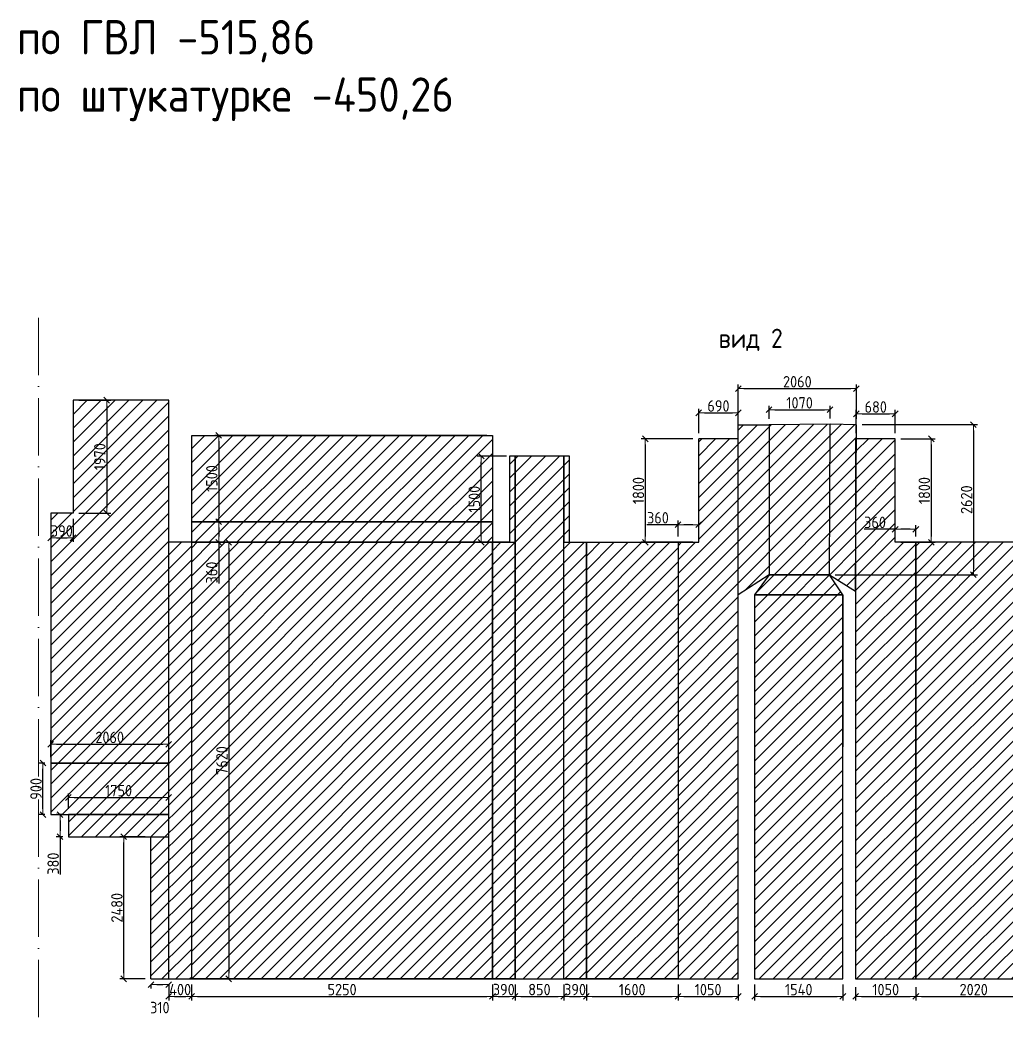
# Model space of a CAD drawing. Header units: millimetres. Extents: x 209 to 1046824, y -248937 to 510758.
# Drawn here: x 86820 to 104028, y -1517 to 15894 of the extents above; entities that cross this region are included whole.
import ezdxf

# ---------------------------------------------------------------- set-up
doc = ezdxf.new("R2010")
doc.units = ezdxf.units.MM
doc.linetypes.add('50_200_ШТРИХ_1Т_ш5_п1_п1_', pattern=[1400, 1000, -200, 0, -200])
doc.layers.add('$AUDIT_BAD_LAYER1', color=7, linetype='Continuous')
doc.layers.add('ГВЛ', color=20, linetype='Continuous')
doc.layers.add('Оси-3', color=7, linetype='50_200_ШТРИХ_1Т_ш5_п1_п1_', lineweight=9, true_color=0xaaaaaa)
for name, color, linetype, lineweight in [('Основные линии', 7, 'Continuous', 30), ('Пластиковые уголки', 1, 'Continuous', 30), ('Размеры', 7, 'Continuous', 15)]:
    doc.layers.add(name, color=color, linetype=linetype, lineweight=lineweight)
doc.styles.add('СПДС', font='isocpeur.ttf', dxfattribs={"width": 0.9})
doc.dimstyles.new('Размера А3', dxfattribs={"dimtxt": 200, "dimasz": 100, "dimexe": 70, "dimexo": 100, "dimgap": 20, "dimtad": 1, "dimdec": 0, "dimrnd": 10, "dimzin": 0, "dimdsep": 46, "dimtxsty": 'СПДС', "dimblk": 'ARROWHEAD_6', "dimcen": 1, "dimclrd": 256, "dimclre": 256, "dimclrt": 256, "dimazin": 0, "dimtfac": 1, "dimtdec": 0, "dimtmove": 2, "dimatfit": 3, "dimfxl": 1, "dimtolj": 1, "dimtzin": 0, "dimarcsym": 0})

# ---------------------------------------------------------------- blocks, each defined once
blk = doc.blocks.new('ARROWHEAD_6')
at = {"color": 0, "linetype": 'Continuous'}
for p, q in [((0, 0), (-1, 0)), ((-0.5, -0.5), (0.5, 0.5))]:
    blk.add_line(p, q, dxfattribs=at)
blk = doc.blocks.new('*D34')
at = {"layer": 'Defpoints', "color": 0, "lineweight": 30, "transparency": 16777216}
for p in [(89416, 2331), (87666, 2032), (89416, 2032)]:
    blk.add_point(p, dxfattribs=at)
at = {"layer": 'Размеры', "lineweight": -2, "transparency": 16777216}
for p, q in [((87666, 2132), (87666, 2401)), ((87766, 2331), (89316, 2331)), ((89416, 2132), (89416, 2401))]:
    blk.add_line(p, q, dxfattribs=at)
at = {"layer": 'Размеры', "lineweight": -2, "transparency": 16777216, "xscale": 100, "yscale": 100, "zscale": 100, "rotation": 180}
blk.add_blockref('ARROWHEAD_6', (87666, 2331), dxfattribs=at)
at = {"layer": 'Размеры', "lineweight": -2, "transparency": 16777216, "xscale": 100, "yscale": 100, "zscale": 100}
blk.add_blockref('ARROWHEAD_6', (89416, 2331), dxfattribs=at)
at = {"layer": 'Размеры', "lineweight": 15, "transparency": 16777216, "insert": (88541, 2451), "char_height": 200, "attachment_point": 5, "style": 'СПДС'}
blk.add_mtext('\\A1;1750', dxfattribs=at)
blk = doc.blocks.new('*D35')
at = {"layer": 'Defpoints', "color": 0, "lineweight": 30, "transparency": 16777216}
for p in [(89416, 3260), (87356, 2932), (89416, 2932)]:
    blk.add_point(p, dxfattribs=at)
at = {"layer": 'Размеры', "lineweight": -2, "transparency": 16777216}
for p, q in [((87356, 3032), (87356, 3330)), ((89416, 3032), (89416, 3330)), ((87456, 3260), (89316, 3260))]:
    blk.add_line(p, q, dxfattribs=at)
at = {"layer": 'Размеры', "lineweight": -2, "transparency": 16777216, "xscale": 100, "yscale": 100, "zscale": 100, "rotation": 180}
blk.add_blockref('ARROWHEAD_6', (87356, 3260), dxfattribs=at)
at = {"layer": 'Размеры', "lineweight": -2, "transparency": 16777216, "xscale": 100, "yscale": 100, "zscale": 100}
blk.add_blockref('ARROWHEAD_6', (89416, 3260), dxfattribs=at)
at = {"layer": 'Размеры', "lineweight": 15, "transparency": 16777216, "insert": (88386, 3380), "char_height": 200, "attachment_point": 5, "style": 'СПДС'}
blk.add_mtext('\\A1;2060', dxfattribs=at)
blk = doc.blocks.new('*D36')
at = {"layer": 'Defpoints', "color": 0, "lineweight": 30, "transparency": 16777216}
for p in [(87746, 9262), (87746, 7292), (88334, 7292)]:
    blk.add_point(p, dxfattribs=at)
at = {"layer": 'Размеры', "lineweight": -2, "transparency": 16777216}
for p, q in [((87846, 9262), (88404, 9262)), ((88334, 9162), (88334, 7392)), ((87846, 7292), (88404, 7292))]:
    blk.add_line(p, q, dxfattribs=at)
at = {"layer": 'Размеры', "lineweight": -2, "transparency": 16777216, "xscale": 100, "yscale": 100, "zscale": 100}
for p, rotation in [((88334, 9262), 90), ((88334, 7292), 270)]:
    blk.add_blockref('ARROWHEAD_6', p, dxfattribs=dict(at, rotation=rotation))
at = {"layer": 'Размеры', "lineweight": 15, "transparency": 16777216, "insert": (88214, 8277), "char_height": 200, "attachment_point": 5, "rotation": 90, "style": 'СПДС'}
blk.add_mtext('\\A1;1970', dxfattribs=at)
blk = doc.blocks.new('*D37')
at = {"layer": 'Defpoints', "color": 0, "lineweight": 30, "transparency": 16777216}
for p in [(87356, 7292), (87746, 7292), (87746, 6860)]:
    blk.add_point(p, dxfattribs=at)
at = {"layer": 'Размеры', "lineweight": -2, "transparency": 16777216}
for p, q in [((87356, 7192), (87356, 6790)), ((87746, 7192), (87746, 6790)), ((87456, 6860), (87646, 6860))]:
    blk.add_line(p, q, dxfattribs=at)
at = {"layer": 'Размеры', "lineweight": -2, "transparency": 16777216, "xscale": 100, "yscale": 100, "zscale": 100, "rotation": 180}
blk.add_blockref('ARROWHEAD_6', (87356, 6860), dxfattribs=at)
at = {"layer": 'Размеры', "lineweight": -2, "transparency": 16777216, "xscale": 100, "yscale": 100, "zscale": 100}
blk.add_blockref('ARROWHEAD_6', (87746, 6860), dxfattribs=at)
at = {"layer": 'Размеры', "lineweight": 15, "transparency": 16777216, "insert": (87551, 6980), "char_height": 200, "attachment_point": 5, "style": 'СПДС'}
blk.add_mtext('\\A1;390', dxfattribs=at)
blk = doc.blocks.new('*D38')
at = {"layer": 'Defpoints', "color": 0, "lineweight": 30, "transparency": 16777216}
for p in [(88632, 1647), (89106, 1647), (89106, -833)]:
    blk.add_point(p, dxfattribs=at)
at = {"layer": 'Размеры', "lineweight": -2, "transparency": 16777216}
for p, q in [((89006, 1647), (88562, 1647)), ((88632, -733), (88632, 1547)), ((89006, -833), (88562, -833))]:
    blk.add_line(p, q, dxfattribs=at)
at = {"layer": 'Размеры', "lineweight": -2, "transparency": 16777216, "xscale": 100, "yscale": 100, "zscale": 100}
for p, rotation in [((88632, 1647), 90), ((88632, -833), 270)]:
    blk.add_blockref('ARROWHEAD_6', p, dxfattribs=dict(at, rotation=rotation))
at = {"layer": 'Размеры', "lineweight": 15, "transparency": 16777216, "insert": (88512, 407), "char_height": 200, "attachment_point": 5, "rotation": 90, "style": 'СПДС'}
blk.add_mtext('\\A1;2480', dxfattribs=at)
blk = doc.blocks.new('*D39')
at = {"layer": 'Defpoints', "color": 0, "lineweight": 30, "transparency": 16777216}
for p in [(89106, -833), (89416, -833), (89416, -934)]:
    blk.add_point(p, dxfattribs=at)
at = {"layer": 'Размеры', "lineweight": -2, "transparency": 16777216}
for p, q in [((89106, -933), (89106, -1004)), ((89206, -934), (89316, -934)), ((89416, -933), (89416, -1004))]:
    blk.add_line(p, q, dxfattribs=at)
at = {"layer": 'Размеры', "lineweight": -2, "transparency": 16777216, "xscale": 100, "yscale": 100, "zscale": 100, "rotation": 180}
blk.add_blockref('ARROWHEAD_6', (89106, -934), dxfattribs=at)
at = {"layer": 'Размеры', "lineweight": -2, "transparency": 16777216, "xscale": 100, "yscale": 100, "zscale": 100}
blk.add_blockref('ARROWHEAD_6', (89416, -934), dxfattribs=at)
at = {"layer": 'Размеры', "lineweight": 15, "transparency": 16777216, "insert": (89261, -1334), "char_height": 200, "attachment_point": 5, "style": 'СПДС'}
blk.add_mtext('\\A1;310', dxfattribs=at)
blk = doc.blocks.new('*D40')
at = {"layer": 'Defpoints', "color": 0, "lineweight": 30, "transparency": 16777216}
for p in [(89416, -833), (89816, -833), (89816, -1140)]:
    blk.add_point(p, dxfattribs=at)
at = {"layer": 'Размеры', "lineweight": -2, "transparency": 16777216}
for p, q in [((89416, -933), (89416, -1210)), ((89816, -933), (89816, -1210)), ((89516, -1140), (89716, -1140))]:
    blk.add_line(p, q, dxfattribs=at)
at = {"layer": 'Размеры', "lineweight": -2, "transparency": 16777216, "xscale": 100, "yscale": 100, "zscale": 100, "rotation": 180}
blk.add_blockref('ARROWHEAD_6', (89416, -1140), dxfattribs=at)
at = {"layer": 'Размеры', "lineweight": -2, "transparency": 16777216, "xscale": 100, "yscale": 100, "zscale": 100}
blk.add_blockref('ARROWHEAD_6', (89816, -1140), dxfattribs=at)
at = {"layer": 'Размеры', "lineweight": 15, "transparency": 16777216, "insert": (89616, -1020), "char_height": 200, "attachment_point": 5, "style": 'СПДС'}
blk.add_mtext('\\A1;400', dxfattribs=at)
blk = doc.blocks.new('*D41')
at = {"layer": 'Defpoints', "color": 0, "lineweight": 30, "transparency": 16777216}
for p in [(89816, -833), (95066, -833), (95066, -1140)]:
    blk.add_point(p, dxfattribs=at)
at = {"layer": 'Размеры', "lineweight": -2, "transparency": 16777216}
for p, q in [((89816, -933), (89816, -1210)), ((95066, -933), (95066, -1210)), ((89916, -1140), (94966, -1140))]:
    blk.add_line(p, q, dxfattribs=at)
at = {"layer": 'Размеры', "lineweight": -2, "transparency": 16777216, "xscale": 100, "yscale": 100, "zscale": 100, "rotation": 180}
blk.add_blockref('ARROWHEAD_6', (89816, -1140), dxfattribs=at)
at = {"layer": 'Размеры', "lineweight": -2, "transparency": 16777216, "xscale": 100, "yscale": 100, "zscale": 100}
blk.add_blockref('ARROWHEAD_6', (95066, -1140), dxfattribs=at)
at = {"layer": 'Размеры', "lineweight": 15, "transparency": 16777216, "insert": (92441, -1020), "char_height": 200, "attachment_point": 5, "style": 'СПДС'}
blk.add_mtext('\\A1;5250', dxfattribs=at)
blk = doc.blocks.new('*D42')
at = {"layer": 'Defpoints', "color": 0, "lineweight": 30, "transparency": 16777216}
for p in [(95066, -833), (95460, -833), (95460, -1140)]:
    blk.add_point(p, dxfattribs=at)
at = {"layer": 'Размеры', "lineweight": -2, "transparency": 16777216}
for p, q in [((95066, -933), (95066, -1210)), ((95460, -933), (95460, -1210)), ((95166, -1140), (95360, -1140))]:
    blk.add_line(p, q, dxfattribs=at)
at = {"layer": 'Размеры', "lineweight": -2, "transparency": 16777216, "xscale": 100, "yscale": 100, "zscale": 100, "rotation": 180}
blk.add_blockref('ARROWHEAD_6', (95066, -1140), dxfattribs=at)
at = {"layer": 'Размеры', "lineweight": -2, "transparency": 16777216, "xscale": 100, "yscale": 100, "zscale": 100}
blk.add_blockref('ARROWHEAD_6', (95460, -1140), dxfattribs=at)
at = {"layer": 'Размеры', "lineweight": 15, "transparency": 16777216, "insert": (95263, -1020), "char_height": 200, "attachment_point": 5, "style": 'СПДС'}
blk.add_mtext('\\A1;390', dxfattribs=at)
blk = doc.blocks.new('*D43')
at = {"layer": 'Defpoints', "color": 0, "lineweight": 30, "transparency": 16777216}
for p in [(95460, -833), (96310, -833), (96310, -1140)]:
    blk.add_point(p, dxfattribs=at)
at = {"layer": 'Размеры', "lineweight": -2, "transparency": 16777216}
for p, q in [((95460, -933), (95460, -1210)), ((96310, -933), (96310, -1210)), ((95560, -1140), (96210, -1140))]:
    blk.add_line(p, q, dxfattribs=at)
at = {"layer": 'Размеры', "lineweight": -2, "transparency": 16777216, "xscale": 100, "yscale": 100, "zscale": 100, "rotation": 180}
blk.add_blockref('ARROWHEAD_6', (95460, -1140), dxfattribs=at)
at = {"layer": 'Размеры', "lineweight": -2, "transparency": 16777216, "xscale": 100, "yscale": 100, "zscale": 100}
blk.add_blockref('ARROWHEAD_6', (96310, -1140), dxfattribs=at)
at = {"layer": 'Размеры', "lineweight": 15, "transparency": 16777216, "insert": (95885, -1020), "char_height": 200, "attachment_point": 5, "style": 'СПДС'}
blk.add_mtext('\\A1;850', dxfattribs=at)
blk = doc.blocks.new('*D44')
at = {"layer": 'Defpoints', "color": 0, "lineweight": 30, "transparency": 16777216}
for p in [(96310, -833), (96704, -833), (96704, -1140)]:
    blk.add_point(p, dxfattribs=at)
at = {"layer": 'Размеры', "lineweight": -2, "transparency": 16777216}
for p, q in [((96310, -933), (96310, -1210)), ((96704, -933), (96704, -1210)), ((96410, -1140), (96604, -1140))]:
    blk.add_line(p, q, dxfattribs=at)
at = {"layer": 'Размеры', "lineweight": -2, "transparency": 16777216, "xscale": 100, "yscale": 100, "zscale": 100, "rotation": 180}
blk.add_blockref('ARROWHEAD_6', (96310, -1140), dxfattribs=at)
at = {"layer": 'Размеры', "lineweight": -2, "transparency": 16777216, "xscale": 100, "yscale": 100, "zscale": 100}
blk.add_blockref('ARROWHEAD_6', (96704, -1140), dxfattribs=at)
at = {"layer": 'Размеры', "lineweight": 15, "transparency": 16777216, "insert": (96507, -1020), "char_height": 200, "attachment_point": 5, "style": 'СПДС'}
blk.add_mtext('\\A1;390', dxfattribs=at)
blk = doc.blocks.new('*D45')
at = {"layer": 'Defpoints', "color": 0, "lineweight": 30, "transparency": 16777216}
for p in [(96704, -833), (98304, -833), (98304, -1140)]:
    blk.add_point(p, dxfattribs=at)
at = {"layer": 'Размеры', "lineweight": -2, "transparency": 16777216}
for p, q in [((96704, -933), (96704, -1210)), ((98304, -933), (98304, -1210)), ((96804, -1140), (98204, -1140))]:
    blk.add_line(p, q, dxfattribs=at)
at = {"layer": 'Размеры', "lineweight": -2, "transparency": 16777216, "xscale": 100, "yscale": 100, "zscale": 100, "rotation": 180}
blk.add_blockref('ARROWHEAD_6', (96704, -1140), dxfattribs=at)
at = {"layer": 'Размеры', "lineweight": -2, "transparency": 16777216, "xscale": 100, "yscale": 100, "zscale": 100}
blk.add_blockref('ARROWHEAD_6', (98304, -1140), dxfattribs=at)
at = {"layer": 'Размеры', "lineweight": 15, "transparency": 16777216, "insert": (97504, -1020), "char_height": 200, "attachment_point": 5, "style": 'СПДС'}
blk.add_mtext('\\A1;1600', dxfattribs=at)
blk = doc.blocks.new('*D46')
at = {"layer": 'Defpoints', "color": 0, "lineweight": 30, "transparency": 16777216}
for p in [(98304, -833), (99354, -833), (99354, -1140)]:
    blk.add_point(p, dxfattribs=at)
at = {"layer": 'Размеры', "lineweight": -2, "transparency": 16777216}
for p, q in [((98304, -933), (98304, -1210)), ((99354, -933), (99354, -1210)), ((98404, -1140), (99254, -1140))]:
    blk.add_line(p, q, dxfattribs=at)
at = {"layer": 'Размеры', "lineweight": -2, "transparency": 16777216, "xscale": 100, "yscale": 100, "zscale": 100, "rotation": 180}
blk.add_blockref('ARROWHEAD_6', (98304, -1140), dxfattribs=at)
at = {"layer": 'Размеры', "lineweight": -2, "transparency": 16777216, "xscale": 100, "yscale": 100, "zscale": 100}
blk.add_blockref('ARROWHEAD_6', (99354, -1140), dxfattribs=at)
at = {"layer": 'Размеры', "lineweight": 15, "transparency": 16777216, "insert": (98829, -1020), "char_height": 200, "attachment_point": 5, "style": 'СПДС'}
blk.add_mtext('\\A1;1050', dxfattribs=at)
blk = doc.blocks.new('*D47')
at = {"layer": 'Defpoints', "color": 0, "lineweight": 30, "transparency": 16777216}
for p in [(99640, -833), (101180, -833), (101180, -1140)]:
    blk.add_point(p, dxfattribs=at)
at = {"layer": 'Размеры', "lineweight": -2, "transparency": 16777216}
for p, q in [((99640, -933), (99640, -1210)), ((101180, -933), (101180, -1210)), ((99740, -1140), (101080, -1140))]:
    blk.add_line(p, q, dxfattribs=at)
at = {"layer": 'Размеры', "lineweight": -2, "transparency": 16777216, "xscale": 100, "yscale": 100, "zscale": 100, "rotation": 180}
blk.add_blockref('ARROWHEAD_6', (99640, -1140), dxfattribs=at)
at = {"layer": 'Размеры', "lineweight": -2, "transparency": 16777216, "xscale": 100, "yscale": 100, "zscale": 100}
blk.add_blockref('ARROWHEAD_6', (101180, -1140), dxfattribs=at)
at = {"layer": 'Размеры', "lineweight": 15, "transparency": 16777216, "insert": (100410, -1020), "char_height": 200, "attachment_point": 5, "style": 'СПДС'}
blk.add_mtext('\\A1;1540', dxfattribs=at)
blk = doc.blocks.new('*D62')
at = {"layer": 'Defpoints', "color": 0, "lineweight": 30, "transparency": 16777216}
for p in [(101403, -880), (102453, -880), (102453, -1140)]:
    blk.add_point(p, dxfattribs=at)
at = {"layer": 'Размеры', "lineweight": -2, "transparency": 16777216}
for p, q in [((101403, -980), (101403, -1210)), ((102453, -980), (102453, -1210)), ((101503, -1140), (102353, -1140))]:
    blk.add_line(p, q, dxfattribs=at)
at = {"layer": 'Размеры', "lineweight": -2, "transparency": 16777216, "xscale": 100, "yscale": 100, "zscale": 100, "rotation": 180}
blk.add_blockref('ARROWHEAD_6', (101403, -1140), dxfattribs=at)
at = {"layer": 'Размеры', "lineweight": -2, "transparency": 16777216, "xscale": 100, "yscale": 100, "zscale": 100}
blk.add_blockref('ARROWHEAD_6', (102453, -1140), dxfattribs=at)
at = {"layer": 'Размеры', "lineweight": 15, "transparency": 16777216, "insert": (101928, -1020), "char_height": 200, "attachment_point": 5, "style": 'СПДС'}
blk.add_mtext('\\A1;1050', dxfattribs=at)
blk = doc.blocks.new('*D63')
at = {"layer": 'Defpoints', "color": 0, "lineweight": 30, "transparency": 16777216}
for p in [(102453, -880), (104473, -880), (104473, -1140)]:
    blk.add_point(p, dxfattribs=at)
at = {"layer": 'Размеры', "lineweight": -2, "transparency": 16777216}
for p, q in [((102453, -980), (102453, -1210)), ((104473, -980), (104473, -1210)), ((102553, -1140), (104373, -1140))]:
    blk.add_line(p, q, dxfattribs=at)
at = {"layer": 'Размеры', "lineweight": -2, "transparency": 16777216, "xscale": 100, "yscale": 100, "zscale": 100, "rotation": 180}
blk.add_blockref('ARROWHEAD_6', (102453, -1140), dxfattribs=at)
at = {"layer": 'Размеры', "lineweight": -2, "transparency": 16777216, "xscale": 100, "yscale": 100, "zscale": 100}
blk.add_blockref('ARROWHEAD_6', (104473, -1140), dxfattribs=at)
at = {"layer": 'Размеры', "lineweight": 15, "transparency": 16777216, "insert": (103463, -1020), "char_height": 200, "attachment_point": 5, "style": 'СПДС'}
blk.add_mtext('\\A1;2020', dxfattribs=at)
blk = doc.blocks.new('*D64')
at = {"layer": 'Defpoints', "color": 0, "lineweight": 30, "transparency": 16777216}
for p in [(94868, 8287), (95410, 8287), (95460, 6782)]:
    blk.add_point(p, dxfattribs=at)
at = {"layer": 'Размеры', "lineweight": -2, "transparency": 16777216}
for p, q in [((95310, 8287), (94798, 8287)), ((94868, 6882), (94868, 8187)), ((95360, 6782), (94798, 6782))]:
    blk.add_line(p, q, dxfattribs=at)
at = {"layer": 'Размеры', "lineweight": -2, "transparency": 16777216, "xscale": 100, "yscale": 100, "zscale": 100}
for p, rotation in [((94868, 8287), 90), ((94868, 6782), 270)]:
    blk.add_blockref('ARROWHEAD_6', p, dxfattribs=dict(at, rotation=rotation))
at = {"layer": 'Размеры', "lineweight": 15, "transparency": 16777216, "insert": (94748, 7535), "char_height": 200, "attachment_point": 5, "rotation": 90, "style": 'СПДС'}
blk.add_mtext('\\A1;1500', dxfattribs=at)
blk = doc.blocks.new('*D65')
at = {"layer": 'Defpoints', "color": 0, "lineweight": 30, "transparency": 16777216}
for p in [(102093, 8587), (102093, 6782), (102722, 6782)]:
    blk.add_point(p, dxfattribs=at)
at = {"layer": 'Размеры', "lineweight": -2, "transparency": 16777216}
for p, q in [((102193, 8587), (102792, 8587)), ((102722, 8487), (102722, 6882)), ((102193, 6782), (102792, 6782))]:
    blk.add_line(p, q, dxfattribs=at)
at = {"layer": 'Размеры', "lineweight": -2, "transparency": 16777216, "xscale": 100, "yscale": 100, "zscale": 100}
for p, rotation in [((102722, 8587), 90), ((102722, 6782), 270)]:
    blk.add_blockref('ARROWHEAD_6', p, dxfattribs=dict(at, rotation=rotation))
at = {"layer": 'Размеры', "lineweight": 15, "transparency": 16777216, "insert": (102602, 7685), "char_height": 200, "attachment_point": 5, "rotation": 90, "style": 'СПДС'}
blk.add_mtext('\\A1;1800', dxfattribs=at)
blk = doc.blocks.new('*D66')
at = {"layer": 'Defpoints', "color": 0, "lineweight": 30, "transparency": 16777216}
for p in [(101417, 8835), (100945, 6217), (103459, 6217)]:
    blk.add_point(p, dxfattribs=at)
at = {"layer": 'Размеры', "lineweight": -2, "transparency": 16777216}
for p, q in [((101517, 8835), (103529, 8835)), ((103459, 8735), (103459, 6317)), ((101045, 6217), (103529, 6217))]:
    blk.add_line(p, q, dxfattribs=at)
at = {"layer": 'Размеры', "lineweight": -2, "transparency": 16777216, "xscale": 100, "yscale": 100, "zscale": 100}
for p, rotation in [((103459, 8835), 90), ((103459, 6217), 270)]:
    blk.add_blockref('ARROWHEAD_6', p, dxfattribs=dict(at, rotation=rotation))
at = {"layer": 'Размеры', "lineweight": 15, "transparency": 16777216, "insert": (103339, 7526), "char_height": 200, "attachment_point": 5, "rotation": 90, "style": 'СПДС'}
blk.add_mtext('\\A1;2620', dxfattribs=at)
blk = doc.blocks.new('*D67')
at = {"layer": 'Defpoints', "color": 0, "lineweight": 30, "transparency": 16777216}
for p in [(101417, 9463), (99354, 8835), (101417, 8835)]:
    blk.add_point(p, dxfattribs=at)
at = {"layer": 'Размеры', "lineweight": -2, "transparency": 16777216}
for p, q in [((99354, 8935), (99354, 9533)), ((99454, 9463), (101317, 9463)), ((101417, 8935), (101417, 9533))]:
    blk.add_line(p, q, dxfattribs=at)
at = {"layer": 'Размеры', "lineweight": -2, "transparency": 16777216, "xscale": 100, "yscale": 100, "zscale": 100, "rotation": 180}
blk.add_blockref('ARROWHEAD_6', (99354, 9463), dxfattribs=at)
at = {"layer": 'Размеры', "lineweight": -2, "transparency": 16777216, "xscale": 100, "yscale": 100, "zscale": 100}
blk.add_blockref('ARROWHEAD_6', (101417, 9463), dxfattribs=at)
at = {"layer": 'Размеры', "lineweight": 15, "transparency": 16777216, "insert": (100386, 9583), "char_height": 200, "attachment_point": 5, "style": 'СПДС'}
blk.add_mtext('\\A1;2060', dxfattribs=at)
blk = doc.blocks.new('*D68')
at = {"layer": 'Defpoints', "color": 0, "lineweight": 30, "transparency": 16777216}
for p in [(100958, 9095), (99893, 8835), (100958, 8841)]:
    blk.add_point(p, dxfattribs=at)
at = {"layer": 'Размеры', "lineweight": -2, "transparency": 16777216}
for p, q in [((99893, 8935), (99893, 9165)), ((99993, 9095), (100858, 9095)), ((100958, 8941), (100958, 9165))]:
    blk.add_line(p, q, dxfattribs=at)
at = {"layer": 'Размеры', "lineweight": -2, "transparency": 16777216, "xscale": 100, "yscale": 100, "zscale": 100, "rotation": 180}
blk.add_blockref('ARROWHEAD_6', (99893, 9095), dxfattribs=at)
at = {"layer": 'Размеры', "lineweight": -2, "transparency": 16777216, "xscale": 100, "yscale": 100, "zscale": 100}
blk.add_blockref('ARROWHEAD_6', (100958, 9095), dxfattribs=at)
at = {"layer": 'Размеры', "lineweight": 15, "transparency": 16777216, "insert": (100425, 9215), "char_height": 200, "attachment_point": 5, "style": 'СПДС'}
blk.add_mtext('\\A1;1070', dxfattribs=at)
blk = doc.blocks.new('*D69')
at = {"layer": 'Defpoints', "color": 0, "lineweight": 30, "transparency": 16777216}
for p in [(102093, 9023), (101415, 8587), (102093, 8587)]:
    blk.add_point(p, dxfattribs=at)
at = {"layer": 'Размеры', "lineweight": -2, "transparency": 16777216}
for p, q in [((101415, 8687), (101415, 9093)), ((102093, 8687), (102093, 9093)), ((101515, 9023), (101993, 9023))]:
    blk.add_line(p, q, dxfattribs=at)
at = {"layer": 'Размеры', "lineweight": -2, "transparency": 16777216, "xscale": 100, "yscale": 100, "zscale": 100, "rotation": 180}
blk.add_blockref('ARROWHEAD_6', (101415, 9023), dxfattribs=at)
at = {"layer": 'Размеры', "lineweight": -2, "transparency": 16777216, "xscale": 100, "yscale": 100, "zscale": 100}
blk.add_blockref('ARROWHEAD_6', (102093, 9023), dxfattribs=at)
at = {"layer": 'Размеры', "lineweight": 15, "transparency": 16777216, "insert": (101754, 9143), "char_height": 200, "attachment_point": 5, "style": 'СПДС'}
blk.add_mtext('\\A1;680', dxfattribs=at)
blk = doc.blocks.new('*D70')
at = {"layer": 'Defpoints', "color": 0, "lineweight": 30, "transparency": 16777216}
for p in [(99354, 9041), (98664, 8587), (99354, 8587)]:
    blk.add_point(p, dxfattribs=at)
at = {"layer": 'Размеры', "lineweight": -2, "transparency": 16777216}
for p, q in [((98664, 8687), (98664, 9111)), ((99354, 8687), (99354, 9111)), ((98764, 9041), (99254, 9041))]:
    blk.add_line(p, q, dxfattribs=at)
at = {"layer": 'Размеры', "lineweight": -2, "transparency": 16777216, "xscale": 100, "yscale": 100, "zscale": 100, "rotation": 180}
blk.add_blockref('ARROWHEAD_6', (98664, 9041), dxfattribs=at)
at = {"layer": 'Размеры', "lineweight": -2, "transparency": 16777216, "xscale": 100, "yscale": 100, "zscale": 100}
blk.add_blockref('ARROWHEAD_6', (99354, 9041), dxfattribs=at)
at = {"layer": 'Размеры', "lineweight": 15, "transparency": 16777216, "insert": (99009, 9161), "char_height": 200, "attachment_point": 5, "style": 'СПДС'}
blk.add_mtext('\\A1;690', dxfattribs=at)
blk = doc.blocks.new('*D71')
at = {"layer": 'Defpoints', "color": 0, "lineweight": 30, "transparency": 16777216}
for p in [(98664, 8587), (97733, 6782), (98664, 6782)]:
    blk.add_point(p, dxfattribs=at)
at = {"layer": 'Размеры', "lineweight": -2, "transparency": 16777216}
for p, q in [((98564, 8587), (97663, 8587)), ((97733, 8487), (97733, 6882)), ((98564, 6782), (97663, 6782))]:
    blk.add_line(p, q, dxfattribs=at)
at = {"layer": 'Размеры', "lineweight": -2, "transparency": 16777216, "xscale": 100, "yscale": 100, "zscale": 100}
for p, rotation in [((97733, 8587), 90), ((97733, 6782), 270)]:
    blk.add_blockref('ARROWHEAD_6', p, dxfattribs=dict(at, rotation=rotation))
at = {"layer": 'Размеры', "lineweight": 15, "transparency": 16777216, "insert": (97613, 7685), "char_height": 200, "attachment_point": 5, "rotation": 90, "style": 'СПДС'}
blk.add_mtext('\\A1;1800', dxfattribs=at)
blk = doc.blocks.new('*D72')
at = {"layer": 'Defpoints', "color": 0, "lineweight": 30, "transparency": 16777216}
for p in [(98664, 7090), (98304, 6782), (98664, 6782)]:
    blk.add_point(p, dxfattribs=at)
at = {"layer": 'Размеры', "lineweight": -2, "transparency": 16777216}
for p, q in [((98304, 6882), (98304, 7160)), ((98664, 6882), (98664, 7160)), ((98304, 7090), (97762, 7090)), ((98564, 7090), (98404, 7090))]:
    blk.add_line(p, q, dxfattribs=at)
at = {"layer": 'Размеры', "lineweight": -2, "transparency": 16777216, "xscale": 100, "yscale": 100, "zscale": 100, "rotation": 180}
blk.add_blockref('ARROWHEAD_6', (98304, 7090), dxfattribs=at)
at = {"layer": 'Размеры', "lineweight": -2, "transparency": 16777216, "xscale": 100, "yscale": 100, "zscale": 100}
blk.add_blockref('ARROWHEAD_6', (98664, 7090), dxfattribs=at)
at = {"layer": 'Размеры', "lineweight": 15, "transparency": 16777216, "insert": (97953, 7210), "char_height": 200, "attachment_point": 5, "style": 'СПДС'}
blk.add_mtext('\\A1;360', dxfattribs=at)
blk = doc.blocks.new('*D73')
at = {"layer": 'Defpoints', "color": 0, "lineweight": 30, "transparency": 16777216}
for p in [(102093, 7010), (102093, 6782), (102453, 6782)]:
    blk.add_point(p, dxfattribs=at)
at = {"layer": 'Размеры', "lineweight": -2, "transparency": 16777216}
for p, q in [((102093, 7010), (101551, 7010)), ((102093, 6882), (102093, 7080)), ((102353, 7010), (102193, 7010)), ((102453, 6882), (102453, 7080))]:
    blk.add_line(p, q, dxfattribs=at)
at = {"layer": 'Размеры', "lineweight": -2, "transparency": 16777216, "xscale": 100, "yscale": 100, "zscale": 100, "rotation": 180}
blk.add_blockref('ARROWHEAD_6', (102093, 7010), dxfattribs=at)
at = {"layer": 'Размеры', "lineweight": -2, "transparency": 16777216, "xscale": 100, "yscale": 100, "zscale": 100}
blk.add_blockref('ARROWHEAD_6', (102453, 7010), dxfattribs=at)
at = {"layer": 'Размеры', "lineweight": 15, "transparency": 16777216, "insert": (101742, 7130), "char_height": 200, "attachment_point": 5, "style": 'СПДС'}
blk.add_mtext('\\A1;360', dxfattribs=at)
blk = doc.blocks.new('*D74')
at = {"layer": 'Defpoints', "color": 0, "lineweight": 30, "transparency": 16777216}
for p in [(95066, 7142), (90288, 6782), (95066, 6782)]:
    blk.add_point(p, dxfattribs=at)
at = {"layer": 'Размеры', "lineweight": -2, "transparency": 16777216}
for p, q in [((94966, 7142), (90218, 7142)), ((90288, 7042), (90288, 6882)), ((94966, 6782), (90218, 6782)), ((90288, 6782), (90288, 6064))]:
    blk.add_line(p, q, dxfattribs=at)
at = {"layer": 'Размеры', "lineweight": -2, "transparency": 16777216, "xscale": 100, "yscale": 100, "zscale": 100}
for p, rotation in [((90288, 7142), 90), ((90288, 6782), 270)]:
    blk.add_blockref('ARROWHEAD_6', p, dxfattribs=dict(at, rotation=rotation))
at = {"layer": 'Размеры', "lineweight": 15, "transparency": 16777216, "insert": (90168, 6255), "char_height": 200, "attachment_point": 5, "rotation": 90, "style": 'СПДС'}
blk.add_mtext('\\A1;360', dxfattribs=at)
blk = doc.blocks.new('*D75')
at = {"layer": 'Defpoints', "color": 0, "lineweight": 30, "transparency": 16777216}
for p in [(95066, 8647), (90288, 7142), (95066, 7142)]:
    blk.add_point(p, dxfattribs=at)
at = {"layer": 'Размеры', "lineweight": -2, "transparency": 16777216}
for p, q in [((94966, 8647), (90218, 8647)), ((90288, 8547), (90288, 7242)), ((94966, 7142), (90218, 7142))]:
    blk.add_line(p, q, dxfattribs=at)
at = {"layer": 'Размеры', "lineweight": -2, "transparency": 16777216, "xscale": 100, "yscale": 100, "zscale": 100}
for p, rotation in [((90288, 8647), 90), ((90288, 7142), 270)]:
    blk.add_blockref('ARROWHEAD_6', p, dxfattribs=dict(at, rotation=rotation))
at = {"layer": 'Размеры', "lineweight": 15, "transparency": 16777216, "insert": (90168, 7895), "char_height": 200, "attachment_point": 5, "rotation": 90, "style": 'СПДС'}
blk.add_mtext('\\A1;1500', dxfattribs=at)
blk = doc.blocks.new('*D76')
at = {"layer": 'Defpoints', "color": 0, "lineweight": 30, "transparency": 16777216}
for p in [(89816, 6782), (89816, -833), (90464, -833)]:
    blk.add_point(p, dxfattribs=at)
at = {"layer": 'Размеры', "lineweight": -2, "transparency": 16777216}
for p, q in [((89916, 6782), (90534, 6782)), ((90464, 6682), (90464, -733)), ((89916, -833), (90534, -833))]:
    blk.add_line(p, q, dxfattribs=at)
at = {"layer": 'Размеры', "lineweight": -2, "transparency": 16777216, "xscale": 100, "yscale": 100, "zscale": 100}
for p, rotation in [((90464, 6782), 90), ((90464, -833), 270)]:
    blk.add_blockref('ARROWHEAD_6', p, dxfattribs=dict(at, rotation=rotation))
at = {"layer": 'Размеры', "lineweight": 15, "transparency": 16777216, "insert": (90344, 2975), "char_height": 200, "attachment_point": 5, "rotation": 90, "style": 'СПДС'}
blk.add_mtext('\\A1;7620', dxfattribs=at)
blk = doc.blocks.new('*D232')
at = {"layer": 'Defpoints', "color": 0, "lineweight": 30, "transparency": 16777216}
for p in [(87221, 2932), (87356, 2932), (87356, 2032)]:
    blk.add_point(p, dxfattribs=at)
at = {"layer": 'Размеры', "lineweight": -2, "transparency": 16777216}
for p, q in [((87256, 2932), (87151, 2932)), ((87221, 2132), (87221, 2832)), ((87256, 2032), (87151, 2032))]:
    blk.add_line(p, q, dxfattribs=at)
at = {"layer": 'Размеры', "lineweight": -2, "transparency": 16777216, "xscale": 100, "yscale": 100, "zscale": 100}
for p, rotation in [((87221, 2932), 90), ((87221, 2032), 270)]:
    blk.add_blockref('ARROWHEAD_6', p, dxfattribs=dict(at, rotation=rotation))
at = {"layer": 'Размеры', "lineweight": 15, "transparency": 16777216, "insert": (87101, 2482), "char_height": 200, "attachment_point": 5, "rotation": 90, "style": 'СПДС'}
blk.add_mtext('\\A1;900', dxfattribs=at)
blk = doc.blocks.new('*D233')
at = {"layer": 'Defpoints', "color": 0, "lineweight": 30, "transparency": 16777216}
for p in [(87666, 2032), (87520, 1647), (87666, 1647)]:
    blk.add_point(p, dxfattribs=at)
at = {"layer": 'Размеры', "lineweight": -2, "transparency": 16777216}
for p, q in [((87566, 2032), (87450, 2032)), ((87520, 1932), (87520, 1747)), ((87566, 1647), (87450, 1647)), ((87520, 1647), (87520, 986))]:
    blk.add_line(p, q, dxfattribs=at)
at = {"layer": 'Размеры', "lineweight": -2, "transparency": 16777216, "xscale": 100, "yscale": 100, "zscale": 100}
for p, rotation in [((87520, 2032), 90), ((87520, 1647), 270)]:
    blk.add_blockref('ARROWHEAD_6', p, dxfattribs=dict(at, rotation=rotation))
at = {"layer": 'Размеры', "lineweight": 15, "transparency": 16777216, "insert": (87400, 1177), "char_height": 200, "attachment_point": 5, "rotation": 90, "style": 'СПДС'}
blk.add_mtext('\\A1;380', dxfattribs=at)

msp = doc.modelspace()

# ---------------------------------------------------------------- hatches: boundary and pattern name
at = {"layer": '$AUDIT_BAD_LAYER1', "transparency": 33554559}
h = msp.add_hatch(dxfattribs=at)
h.set_pattern_fill('ANSI31', color=3, scale=54)
h.set_pattern_definition([(45, (89816.5, -832.78), (-121.23346, 121.23346), [])])
h.paths.add_polyline_path([(119743.3, -832.8), (119743.3, 6782.2), (125073.3, 6782.2), (125073.3, -832.8)])
h.paths.add_polyline_path([(89816.5, -832.8), (89816.5, 6782.2), (95066.5, 6782.2), (95066.5, -832.8)])
h.paths.add_polyline_path([(106153.3, -832.8), (106153.3, 6782.2), (111303.3, 6782.2), (111303.3, -832.8)])
h.paths.add_polyline_path([(112953.3, -832.8), (112953.3, 6782.2), (118073.3, 6782.2), (118073.3, -832.8)])
h.paths.add_polyline_path([(102453.3, -832.8), (102453.3, 6782.2), (104473.3, 6782.2), (104473.3, -832.8)])
h.paths.add_polyline_path([(96704.5, -832.8), (96704.5, 6782.2), (98304.5, 6782.2), (98304.5, -832.8), (96810.5, -832.8)])
at = {"layer": 'ГВЛ', "lineweight": 30, "transparency": 33554559}
h = msp.add_hatch(dxfattribs=at)
h.set_pattern_fill('ANSI31', color=5, scale=54)
h.set_pattern_definition([(45, (87356.5, -832.78), (-121.23346, 121.23346), [])])
h.paths.add_polyline_path([(87356.5, 2932.2), (87356.5, 7292.2), (87746.5, 7292.2), (87746.5, 9262.2), (89416.5, 9262.2), (89416.5, 2932.2)])
h.paths.add_polyline_path([(99639.7, -832.8), (99639.7, 5867.2), (101179.7, 5867.2), (101179.7, -832.8)])
h.paths.add_polyline_path([(101403.3, 5929), (101415.4, 8587.2), (102093.3, 8587.2), (102093.3, 6782.2), (102453.3, 6782.2), (102453.3, -832.8), (101403.3, -832.8)])
h.paths.add_polyline_path([(98304.5, -832.8), (98304.5, 6782.2), (98664.5, 6782.2), (98664.5, 8587.2), (99354.5, 8587.2), (99354.5, 5868.4), (99354.5, -832.8)])
h.paths.add_polyline_path([(118453.3, -832.8), (118453.3, 8287.2), (119353.3, 8287.2), (119353.3, -832.8)])
h.paths.add_polyline_path([(119743.3, 7142.2), (119743.3, 8647.2), (125073.3, 8647.2), (125073.3, 7142.2)])
h.paths.add_polyline_path([(89816.5, 7142.2), (89816.5, 8647.2), (95066.5, 8647.2), (95066.5, 7142.2)])
h.paths.add_polyline_path([(111713.3, -832.8), (111713.3, 8287.2), (112563.3, 8287.2), (112563.3, -832.8)])
h.paths.add_polyline_path([(106153.3, 7142.2), (106153.3, 8647.2), (111303.3, 8647.2), (111303.3, 7142.2)])
h.paths.add_polyline_path([(95460.5, -832.8), (95460.5, 8287.2), (96310.5, 8287.2), (96310.5, -832.8)])
h.paths.add_polyline_path([(112953.3, 7142.2), (112953.3, 8647.2), (118073.3, 8647.2), (118073.3, 7142.2)])
h.paths.add_polyline_path([(105212.2, -832.8), (105212.2, 8287.2), (105743.3, 8287.2), (105743.3, -832.8)])
h.paths.add_polyline_path([(104473.3, -832.8), (104473.3, 6782.2), (104893.3, 6782.2), (104893.3, -832.8)])
h.paths.add_polyline_path([(105743.3, -832.8), (105743.3, 6782.2), (106153.3, 6782.2), (106153.3, -832.8)])
h.paths.add_polyline_path([(111303.3, -832.8), (111303.3, 6782.2), (111713.3, 6782.2), (111713.3, -832.8)])
h.paths.add_polyline_path([(125073.3, -832.8), (125073.3, 6782.2), (125473.3, 6782.2), (125473.3, -832.8)])
h.paths.add_polyline_path([(89416.5, 6782.2), (89816.5, 6782.2), (89816.5, -832.8), (89416.5, -832.8), (89416.5, 1647.2)])
h.paths.add_polyline_path([(96310.5, -832.8), (96310.5, 6782.2), (96704.5, 6782.2), (96704.5, -832.8)])
h.paths.add_polyline_path([(95066.5, -832.8), (95066.5, 6782.2), (95460.5, 6782.2), (95460.5, -832.8)])
h.paths.add_polyline_path([(112563.3, -832.8), (112563.3, 6782.2), (112953.3, 6782.2), (112953.3, -832.8)])
h.paths.add_polyline_path([(119353.3, -832.8), (119353.3, 6782.2), (119743.3, 6782.2), (119743.3, -832.8)])
h.paths.add_polyline_path([(104893.3, -832.8), (104893.3, 8287.2), (105212.2, 8287.2), (105212.2, -832.8)])
h.paths.add_polyline_path([(118073.3, -832.8), (118073.3, 6782.2), (118453.3, 6782.2), (118453.3, -832.8)])
h.paths.add_polyline_path([(99892.5, 6217.2), (99892.5, 8834.5), (100957.8, 8840.6), (100944.8, 6217.2)])
h.paths.add_polyline_path([(125473.3, -832.8), (125473.3, 6782.2), (125773.3, 6782.2), (125773.3, -832.8)])
h.paths.add_polyline_path([(119743.3, 6782.2), (119743.3, 7142.2), (125073.3, 7142.2), (125073.3, 6782.2)])
h.paths.add_polyline_path([(89816.5, 6782.2), (89816.5, 7142.2), (95066.5, 7142.2), (95066.5, 6782.2)])
h.paths.add_polyline_path([(106153.3, 6782.2), (106153.3, 7142.2), (111303.3, 7142.2), (111303.3, 6782.2)])
h.paths.add_polyline_path([(87356.5, 2032.2), (87356.5, 2932.2), (89416.5, 2932.2), (89416.5, 2032.2)])
h.paths.add_polyline_path([(112953.3, 6782.2), (112953.3, 7142.2), (118073.3, 7142.2), (118073.3, 6782.2)])
h.paths.add_polyline_path([(99354.5, 5868.4), (99354.5, 8834.5), (99892.7, 8834.5), (99892.5, 8834.5), (99892.5, 6217.2)])
h.paths.add_polyline_path([(100944.8, 6217.2), (100957.8, 8840.6), (101416.5, 8834.5), (101415.4, 8587.2), (101403.3, 8587.2), (101403.3, 5929)])
h.paths.add_polyline_path([(89106.5, -832.8), (89106.5, 1647.2), (89416.5, 1647.2), (89416.5, -832.8)])
h.paths.add_polyline_path([(87666.5, 1647.2), (87666.5, 2032.2), (89416.5, 2032.2), (89416.5, 1647.2)])
h.paths.add_polyline_path([(99639.7, 5867.2), (99892.5, 6217.2), (100944.8, 6217.2), (101179.7, 5867.2)])
h.paths.add_polyline_path([(95360.5, 6782.2), (95360.5, 8287.2), (95460.5, 8287.2), (95460.5, 6782.2)])
h.paths.add_polyline_path([(119353.3, 6782.2), (119353.3, 8287.2), (119453.3, 8287.2), (119453.3, 6782.2)])
h.paths.add_polyline_path([(118353.3, 6782.2), (118353.3, 8287.2), (118453.3, 8287.2), (118453.3, 6782.2)])
h.paths.add_polyline_path([(112563.3, 6782.2), (112563.3, 8287.2), (112663.3, 8287.2), (112663.3, 6782.2)])
h.paths.add_polyline_path([(111613.3, 6782.2), (111613.3, 8287.2), (111713.3, 8287.2), (111713.3, 6782.2)])
h.paths.add_polyline_path([(104793.3, 6782.2), (104793.3, 8287.2), (104893.3, 8287.2), (104893.3, 6782.2)])
h.paths.add_polyline_path([(96310.5, 6782.2), (96310.5, 8287.2), (96410.5, 8287.2), (96410.5, 6782.2)])
h.paths.add_polyline_path([(105743.3, 6782.2), (105743.3, 8287.2), (105843.3, 8287.2), (105843.3, 6782.2)])

# ---------------------------------------------------------------- linework, layer by layer
at = {"layer": 'Оси-3'}
msp.add_line((87142.8, 10698.4), (87142.8, -1516.5), dxfattribs=at)
at = {"layer": 'Основные линии'}
for p, q in [((89106.5, -832.8), (89416.5, -832.8)), ((89416.5, -832.8), (89816.5, -832.8)), ((89816.5, -832.8), (95066.5, -832.8)), ((95066.5, -832.8), (95460.5, -832.8)), ((95460.5, -832.8), (96310.5, -832.8)), ((96310.5, -832.8), (96810.5, -832.8)), ((96704.5, -832.8), (98304.5, -832.8)), ((102453.3, -832.8), (104473.3, -832.8))]:
    msp.add_line(p, q, dxfattribs=at)
for points in [[(87356.5, 7292.2), (87356.5, 2932.2), (89416.5, 2932.2), (89416.5, 9262.2), (87746.5, 9262.2)], [(87746.5, 9262.2), (87746.5, 7292.2), (87356.5, 7292.2)], [(99892.5, 6217.2), (99354.5, 5868.4), (99354.5, 8834.5), (99892.7, 8834.5)], [(100944.8, 6217.2), (101403.3, 5929), (101416.5, 8834.5), (100957.8, 8840.6)], [(98304.5, 6782.2), (98304.5, -832.8), (99354.5, -832.8), (99354.5, 8587.2), (98664.5, 8587.2)], [(98304.5, 6782.2), (98664.5, 6782.2), (98664.5, 8587.2)], [(102093.3, 8587.2), (101403.3, 8587.2), (101403.3, -832.8), (102453.3, -832.8), (102453.3, 6782.2)], [(102453.3, 6782.2), (102093.3, 6782.2), (102093.3, 8588.8)], [(89816.5, -832.8), (89816.5, 6782.2), (89416.5, 6782.2)], [(99639.7, 5867.2), (99639.7, -832.8), (101179.7, -832.8), (101179.7, 5867.2)], [(89106.5, -832.8), (89106.5, 1647.2)], [(89106.5, 1647.2), (89416.5, 1647.2)], [(89416.5, -832.8), (89416.5, 1647.2)], [(89816.5, -832.8), (89816.5, 1647.2)]]:
    msp.add_lwpolyline(points, dxfattribs=at)
for points in [[(99892.5, 6217.2), (100944.8, 6217.2), (100957.8, 8840.6), (99892.5, 8834.5)], [(95066.5, 7142.2), (89816.5, 7142.2), (89816.5, 8647.2), (95066.5, 8647.2)], [(95460.5, 8287.2), (95360.5, 8287.2), (95360.5, 6782.2), (95460.5, 6782.2)], [(95460.5, -832.8), (96310.5, -832.8), (96310.5, 8287.2), (95460.5, 8287.2)], [(96410.5, 8287.2), (96310.5, 8287.2), (96310.5, 6782.2), (96410.5, 6782.2)], [(89816.5, 7142.2), (95066.5, 7142.2), (95066.5, 6782.2), (89816.5, 6782.2)], [(89816.5, 6782.2), (95066.5, 6782.2), (95066.5, -832.8), (89816.5, -832.8)], [(95066.5, 6782.2), (95460.5, 6782.2), (95460.5, -832.8), (95066.5, -832.8)], [(96310.5, 6782.2), (96704.5, 6782.2), (96704.5, -832.8), (96310.5, -832.8)], [(96704.5, 6782.2), (98304.5, 6782.2), (98304.5, -832.8), (96704.5, -832.8)], [(102453.3, -832.8), (104893.3, -832.8), (104893.3, 6782.2), (102453.3, 6782.2)], [(99639.7, 5867.2), (101179.7, 5867.2), (100944.8, 6217.2), (99892.5, 6217.2)], [(99639.7, -832.8), (101179.7, -832.8), (101179.7, 5867.2), (99639.7, 5867.2)], [(87356.5, 2032.2), (89416.5, 2032.2), (89416.5, 2932.2), (87356.5, 2932.2)], [(87666.5, 1647.2), (89416.5, 1647.2), (89416.5, 2032.2), (87666.5, 2032.2)]]:
    msp.add_lwpolyline(points, close=True, dxfattribs=at)
at = {"layer": 'Пластиковые уголки'}
for points in [[(89416.5, 1647.2), (89416.5, 9262.2)], [(99639.7, 5867.2), (99639.7, 3216.9)], [(101179.7, 5867.2), (101179.7, 3216.9)]]:
    msp.add_lwpolyline(points, dxfattribs=at)
at = {"layer": 'Пластиковые уголки', "color": 1}
for points in [[(95460.5, -832.8), (95460.5, 8287.2)], [(96310.5, -832.8), (96310.5, 8287.2)], [(89816.5, 7142.2), (95066.5, 7142.2)]]:
    msp.add_lwpolyline(points, dxfattribs=at)

# ---------------------------------------------------------------- texts
at = {"layer": 'Основные линии', "color": 0, "insert": (86767.1, 15892.5), "char_height": 600, "attachment_point": 1, "style": 'СПДС'}
msp.add_mtext_dynamic_manual_height_columns('по ГВЛ -515,86 ^Jпо штукатурке -450,26', width=24721.459, gutter_width=12.5, heights=[0], dxfattribs=at)
at = {"layer": 'Основные линии', "insert": (99010.7, 10509.2), "char_height": 335.67, "attachment_point": 1, "style": 'СПДС'}
msp.add_mtext_dynamic_manual_height_columns('вид 2', width=59136.488, gutter_width=1678.4, heights=[0], dxfattribs=at)

# ---------------------------------------------------------------- dimensions: what is measured, and where the dimension line sits
at = {"layer": 'Размеры', "lineweight": 15}
for base, p1, p2, picture, middle in [((101416.5, 9463.4), (99354.5, 8834.5), (101416.5, 8834.5), '*D67', (100385.5, 9583.4)), ((99354.5, 9041.3), (98664.5, 8587.2), (99354.5, 8587.2), '*D70', (99009.5, 9161.3)), ((100957.8, 9095.3), (99892.5, 8834.5), (100957.8, 8840.6), '*D68', (100425.2, 9215.3)), ((102093.3, 9023.4), (101415.4, 8587.2), (102093.3, 8587.2), '*D69', (101754.4, 9143.4)), ((87746.5, 6860), (87356.5, 7292.2), (87746.5, 7292.2), '*D37', (87551.5, 6980)), ((89416.5, 3259.6), (87356.5, 2932.2), (89416.5, 2932.2), '*D35', (88386.5, 3379.6)), ((89416.5, 2331.5), (87666.5, 2032.2), (89416.5, 2032.2), '*D34', (88541.5, 2451.5)), ((89416.5, -934.2), (89106.5, -832.8), (89416.5, -832.8), '*D39', (89261.5, -1334.2)), ((89816.5, -1140.3), (89416.5, -832.8), (89816.5, -832.8), '*D40', (89616.5, -1020.3)), ((95066.5, -1140.3), (89816.5, -832.8), (95066.5, -832.8), '*D41', (92441.5, -1020.3)), ((95460.5, -1140.3), (95066.5, -832.8), (95460.5, -832.8), '*D42', (95263.5, -1020.3)), ((96310.5, -1140.3), (95460.5, -832.8), (96310.5, -832.8), '*D43', (95885.5, -1020.3)), ((96704.5, -1140.3), (96310.5, -832.8), (96704.5, -832.8), '*D44', (96507.5, -1020.3)), ((98304.5, -1140.3), (96704.5, -832.8), (98304.5, -832.8), '*D45', (97504.5, -1020.3)), ((99354.5, -1140.3), (98304.5, -832.8), (99354.5, -832.8), '*D46', (98829.5, -1020.3)), ((101179.7, -1140.3), (99639.7, -832.8), (101179.7, -832.8), '*D47', (100409.7, -1020.3)), ((102453.3, -1140.3), (101403.3, -880.3), (102453.3, -880.3), '*D62', (101928.3, -1020.3)), ((104473.3, -1140.3), (102453.3, -880.3), (104473.3, -880.3), '*D63', (103463.3, -1020.3))]:
    dim = msp.add_linear_dim(base=base, p1=p1, p2=p2, dimstyle='Размера А3', dxfattribs=at)
    dim.commit()
    dim.dimension.update_dxf_attribs({"geometry": picture, "text_midpoint": middle})
for base, p1, p2, picture, middle in [((88334.2, 7292.2), (87746.5, 9262.2), (87746.5, 7292.2), '*D36', (88214.2, 8277.2)), ((103458.8, 6217.2), (101416.5, 8834.5), (100944.8, 6217.2), '*D66', (103338.8, 7525.9)), ((90287.9, 7142.2), (95066.5, 8647.2), (95066.5, 7142.2), '*D75', (90167.9, 7894.7)), ((97732.6, 6782.2), (98664.5, 8587.2), (98664.5, 6782.2), '*D71', (97612.6, 7684.7)), ((102722.2, 6782.2), (102093.3, 8587.2), (102093.3, 6782.2), '*D65', (102602.2, 7684.7)), ((94868, 8287.2), (95460.5, 6782.2), (95410.5, 8287.2), '*D64', (94748, 7534.7)), ((90463.5, -832.8), (89816.5, 6782.2), (89816.5, -832.8), '*D76', (90343.5, 2974.7)), ((88631.7, 1647.2), (89106.5, -832.8), (89106.5, 1647.2), '*D38', (88511.7, 407.2))]:
    dim = msp.add_linear_dim(base=base, p1=p1, p2=p2, angle=90, dimstyle='Размера А3', dxfattribs=at)
    dim.commit()
    dim.dimension.update_dxf_attribs({"geometry": picture, "text_midpoint": middle})
for base, p1, p2, picture, middle in [((98664.5, 7090.3), (98304.5, 6782.2), (98664.5, 6782.2), '*D72', (97953.1, 7090.3)), ((102093.3, 7010.5), (102453.3, 6782.2), (102093.3, 6782.2), '*D73', (101741.9, 7010.5))]:
    dim = msp.add_linear_dim(base=base, p1=p1, p2=p2, dimstyle='Размера А3', override={"dimtmove": 0}, dxfattribs=at)
    dim.commit()
    dim.dimension.update_dxf_attribs({"geometry": picture, "text_midpoint": middle, "dimtype": 160})
dim = msp.add_linear_dim(base=(90287.9, 6782.2), p1=(95066.5, 7142.2), p2=(95066.5, 6782.2), angle=90, dimstyle='Размера А3', override={"dimtmove": 0}, dxfattribs=at)
dim.commit()
dim.dimension.update_dxf_attribs({"geometry": '*D74', "text_midpoint": (90287.9, 6254.7), "dimtype": 160})
at = {"layer": 'Размеры', "color": 5, "lineweight": 15}
dim = msp.add_linear_dim(base=(87221.1, 2932.2), p1=(87356.5, 2032.2), p2=(87356.5, 2932.2), angle=90, dimstyle='Размера А3', dxfattribs=at)
dim.commit()
dim.dimension.update_dxf_attribs({"geometry": '*D232', "text_midpoint": (87101.1, 2482.2)})
dim = msp.add_linear_dim(base=(87519.5, 1647.2), p1=(87666.5, 2032.2), p2=(87666.5, 1647.2), angle=90, dimstyle='Размера А3', override={"dimtmove": 0}, dxfattribs=at)
dim.commit()
dim.dimension.update_dxf_attribs({"geometry": '*D233', "text_midpoint": (87519.5, 1177.1), "dimtype": 160})

doc.saveas('drawing.dxf')
